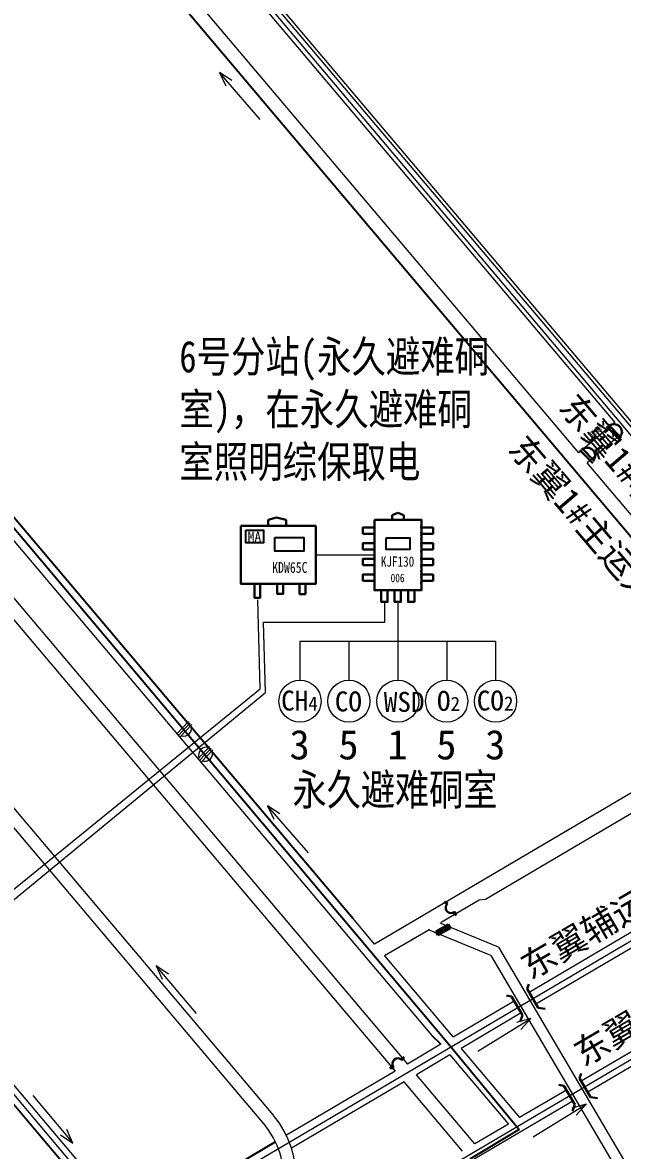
# Model space of a CAD drawing. Header units: millimetres. Extents: x 2501 to 6983, y 1724 to 12691.
# Drawn here: x 5049.4 to 5284.3, y 10201.5 to 10643.1 of the extents above; entities that cross this region are included whole.
import ezdxf
from ezdxf.enums import TextEntityAlignment as Align

# ---------------------------------------------------------------- set-up
doc = ezdxf.new("R2010")
doc.units = ezdxf.units.MM
doc.linetypes.add('CONTINOUS', pattern=[0])
for name, color, linetype in [('4、10月', 131, 'Continuous'), ('JMD', 6, 'Continuous'), ('TK', 7, 'Continuous'), ('图层1', 7, 'Continuous'), ('通风系统', 7, 'Continuous'), ('风流', 7, 'Continuous')]:
    doc.layers.add(name, color=color, linetype=linetype)
doc.layers.add('井下工业网光缆', color=5, linetype='Continuous', lineweight=30)
doc.styles.get("Standard").update_dxf_attribs({"font": 'arial.ttf'})
doc.styles.add('宋体', font='', dxfattribs={"height": 2})
doc.styles.add('新宋体', font='', dxfattribs={"width": 0.8})
doc.styles.get('宋体').set_extended_font_data('SimSun')
doc.styles.get('新宋体').set_extended_font_data('NSimSun')

# ---------------------------------------------------------------- blocks, each defined once
blk = doc.blocks.new('A$C0C37771A')
at = {"layer": 'JMD', "color": 1, "linetype": 'Continuous', "lineweight": 30}
for p, q in [((4.14, 4.68, -1.2), (3.39, 3.93, -1.2)), ((3.7, 4.24, -1.2), (4.25, 3.69, -1.2)), ((4.14, 4.68, -1.2), (4.69, 4.13, -1.2)), ((0.68, 1.22, -1.2), (0, 0.55, -1.2)), ((0, 0.55, -1.2), (0.54, 0, -1.2)), ((0.37, 0.91, -1.2), (0.91, 0.37, -1.2))]:
    blk.add_line(p, q, dxfattribs=at)
blk.add_arc((2.04, 2.58, -1.2), 1.92, 224.8776, 44.8776, dxfattribs=at)
blk = doc.blocks.new('凤桥1')
at = {"layer": '图层1', "linetype": 'Continuous', "lineweight": 30}
for p, q in [((37415938.86, 4260389.96, -674.36), (37415939.28, 4260391.88, -674.36)), ((37415944.13, 4260383.29, -674.36), (37415938.86, 4260389.96, -674.36)), ((37415933.21, 4260386.24, -674.36), (37415931.24, 4260386.27, -674.36)), ((37415938.52, 4260379.61, -674.36), (37415933.21, 4260386.24, -674.36)), ((37415946.96, 4260383.27, -674.36), (37415944.13, 4260383.29, -674.36)), ((37415937.9, 4260376.85, -674.36), (37415938.52, 4260379.61, -674.36))]:
    blk.add_line(p, q, dxfattribs=at)
blk = doc.blocks.new('A$C26DC1665')
at = {"layer": 'JMD', "color": 5, "linetype": 'Continuous', "lineweight": 30}
for p, q in [((0, 1.41), (4.73, 4.29)), ((0, 1.41), (0.86, 0)), ((0.95, 1.99), (0.76, 1.37)), ((0.76, 1.37), (1.81, 0.58)), ((0.86, 0), (5.59, 2.89)), ((0.95, 1.99), (1.99, 1.2)), ((1.89, 2.56), (1.71, 1.94)), ((1.71, 1.94), (2.75, 1.15)), ((1.99, 1.2), (1.81, 0.58)), ((1.89, 2.56), (2.93, 1.77)), ((2.84, 3.14), (2.65, 2.52)), ((2.65, 2.52), (3.7, 1.73)), ((2.93, 1.77), (2.75, 1.15)), ((2.84, 3.14), (3.88, 2.35)), ((3.78, 3.72), (3.6, 3.1)), ((3.6, 3.1), (4.64, 2.31)), ((3.88, 2.35), (3.7, 1.73)), ((3.78, 3.72), (4.82, 2.93)), ((4.82, 2.93), (4.64, 2.31)), ((4.73, 4.29), (5.59, 2.89))]:
    blk.add_line(p, q, dxfattribs=at)
blk = doc.blocks.new('A$C03391366')
at = {"color": 0, "ltscale": 0.8}
blk.add_blockref('A$C26DC1665', (0, 0), dxfattribs=at)
blk = doc.blocks.new('系统底图')
at = {"lineweight": 20}
for p, q in [((407903.62, 4257916.29, 1961.17), (409038.8, 4256572.62, 1961.17)), ((408733.8, 4256925.89, 2540.75), (408919.78, 4256705.75, 3132.66)), ((408905.69, 4256693.85, 3242.8), (408719.71, 4256913.98, 3252.72)), ((408919.78, 4256705.75, 3132.66), (408905.69, 4256693.85, 3253.39)), ((408923.01, 4256701.93, 3132.66), (408908.91, 4256690.03, 3253.39)), ((408984.2, 4256600.91, 2667.84), (408908.91, 4256690.03, 3252.39)), ((408982.72, 4256594.14, 2485.45), (408825.68, 4256501.57, 2512.54)), ((408969.94, 4256578.46, 2518.37), (408869.12, 4256519.04, 2514.01)), ((409013.5, 4256557.71, 5047.96), (408886.17, 4256482.66, 5043.26)), ((408912.72, 4256552.86, 2515.75), (408825.68, 4256501.57, 2512.54)), ((408991.29, 4256538.37, 5051.66), (408888.89, 4256478.01, 5000.83)), ((408866.66, 4256518.75, 2516.01), (408851.79, 4256510.01, 2512.93)), ((408869.12, 4256519.04, 2514.01), (408866.66, 4256518.75, 2516.01)), ((409024.18, 4256517.13, 5034.25), (408906.6, 4256447.83, 5042.12)), ((409026.85, 4256512.91, 5042.14), (408909.13, 4256443.51, 5044.13)), ((408847.28, 4256507.33, 2513.22), (408829.61, 4256496.92, 2512.57)), ((408829.61, 4256496.92, -1418.02), (408856.45, 4256465.14, -1302.77)), ((408829.61, 4256496.92, 1111.35), (408856.45, 4256465.14, 1226.6)), ((408880.38, 4256479.25, 5043.04), (408856.45, 4256465.14, 5042.16)), ((408883.13, 4256474.62, 4997.97), (408859.54, 4256460.71, 4986.26)), ((408851.65, 4256462.31, 5041.98), (408838.54, 4256454.59, 5041.5)), ((408855.17, 4256458.14, 4984.09), (408842.06, 4256450.41, 4977.58)), ((408900.81, 4256444.41, 5042.5), (408882.46, 4256433.59, 5043.73)), ((408903.36, 4256440.11, 5044.23), (408863.44, 4256416.58, 5044.9)), ((408878.09, 4256431.02, 5044.03), (408864.98, 4256423.29, 5044.9))]:
    blk.add_line(p, q, dxfattribs=at)
at = {"color": 0, "lineweight": 20}
for p, q in [((408262.21, 4257159.24, 2850.74), (408848.08, 4256465.76, -1184.43)), ((408825.68, 4256501.57, 7563.27), (408817.26, 4256511.53, 7563.27)), ((408874.17, 4256500.36, 0.07), (408851.35, 4256509.77, -2.62)), ((408812.71, 4256508.39, -2532.29), (408812.72, 4256508.4, -2532.29)), ((408812.71, 4256508.39, -2.92), (408812.72, 4256508.4, -2.92)), ((408871.27, 4256497.02, -0.08), (408846.81, 4256507.1, -2.97)), ((408874.17, 4256500.36, -0.01), (408925.81, 4256412.76, 1.15)), ((408871.27, 4256497.02, 0.01), (408922.19, 4256410.62, 1.15)), ((408859.54, 4256460.71, 1241.72), (408882.46, 4256433.59, 1340.1)), ((408855.17, 4256458.14, 2454.73), (408842.06, 4256450.41, 2448.22)), ((408855.17, 4256458.14, 1239.35), (408878.09, 4256431.02, 1337.74))]:
    blk.add_line(p, q, dxfattribs=at)
for p, q in [((408678.61, 4256954.19, 10333.56), (408982.72, 4256594.14, 2485.45)), ((408541.28, 4256838.16, 9659.72), (408817.26, 4256511.53, 7563.27)), ((408848.08, 4256465.76, -1184.43), (408851.65, 4256462.31, 5041.98)), ((408752.79, 4256404.04, 3254.6), (408787.05, 4256424.24, 3255.87))]:
    blk.add_line(p, q)
at = {"lineweight": 20, "ltscale": 0.005}
for p, q in [((408616.66, 4256717.22, 2793.81), (408838.54, 4256454.59, 3746.5)), ((408616.02, 4256709.48, 3752.77), (408833.73, 4256451.75, 3742.28)), ((408860.17, 4256420.46, 2448.22), (408837.26, 4256447.58, 2448.22)), ((408864.98, 4256423.29, 2448.22), (408842.06, 4256450.41, 2448.22))]:
    blk.add_line(p, q, dxfattribs=at)
at = {"color": 30, "lineweight": 20, "ltscale": 0.5}
for p, q in [((408752.89, 4256588.74, 2850.74), (408748.33, 4256583.85, 2850.74)), ((408753.52, 4256588.15, 2850.74), (408748.97, 4256583.26, 2850.74)), ((408754.16, 4256587.55, 2850.74), (408749.6, 4256582.66, 2850.74)), ((408761.13, 4256578.87, 2850.74), (408756.57, 4256573.98, 2850.74)), ((408761.76, 4256578.27, 2850.74), (408757.21, 4256573.38, 2850.74)), ((408762.4, 4256577.68, 2850.74), (408757.84, 4256572.79, 2850.74))]:
    blk.add_line(p, q, dxfattribs=at)
at = {"lineweight": 20, "ltscale": 5}
for p, q in [((408833.73, 4256451.75, 3742.28), (408791.2, 4256426.68, 4282.41)), ((408837.26, 4256447.58, 4981.15), (408793.2, 4256421.61, 5013.87))]:
    blk.add_line(p, q, dxfattribs=at)
at = {"color": 30, "lineweight": 20, "ltscale": 0.5}
for centre, radius, start, end in [((408750.93, 4256586.14, 2850.74), 3.14, 253.4695, 20.5271), ((408759.93, 4256575.56, 2850.74), 3.13, 73.0933, 200.9033), ((408759.17, 4256576.27, 2850.74), 3.14, 253.4695, 20.5271)]:
    blk.add_arc(centre, radius, start, end, dxfattribs=at)
at = {"layer": 'JMD', "color": 30, "linetype": 'Continuous', "lineweight": 20}
for p, q in [((408167.35, 4257050.73, 3261.18), (408730.22, 4256384.48, 3261.18)), ((408720.04, 4256404.28, 3261.18), (408493.47, 4256672.46, 3261.18)), ((408720.04, 4256404.28, 3261.18), (408493.47, 4256672.46, 3261.18)), ((408786.15, 4256434.5, 3261.18), (408673.48, 4256567.87, 3261.18)), ((408769.69, 4256446.23, 3261.18), (408669.66, 4256564.64, 3261.18)), ((408716.22, 4256401.05, 3261.18), (408640.72, 4256490.43, 3261.18)), ((408782.6, 4256430.95, 3261.18), (408769.69, 4256446.23, 3261.18))]:
    blk.add_line(p, q, dxfattribs=at)
at = {"layer": 'JMD', "color": 30, "linetype": 'Continuous', "lineweight": 30}
for points in [[(408921.58, 4256699.13), (408916.56, 4256704.25)], [(408922.28, 4256699.82), (408917.26, 4256704.94)], [(408911.11, 4256689.9), (408906.1, 4256695.01)], [(408911.82, 4256690.59), (408906.8, 4256695.7)]]:
    blk.add_lwpolyline(points, dxfattribs=at)
for centre in [(408919.36, 4256702.04), (408908.9, 4256692.81)]:
    blk.add_arc(centre, 3.11, 324.2726, 124.6229, dxfattribs=at)
at = {"layer": 'JMD', "color": 30, "linetype": 'Continuous', "lineweight": 20}
for centre, radius, start, end in [((408757.38, 4256410.39, 3261.18), 37.53, 223.6561, 39.952), ((408757.51, 4256410.29, 3261.18), 32.5, 220.1922, 40.1922)]:
    blk.add_arc(centre, radius, start, end, dxfattribs=at)
at = {"layer": '通风系统', "color": 5, "lineweight": 20}
for p, q in [((408780.95, 4256824.42), (408764.95, 4256842.85)), ((408764.95, 4256842.85), (408767.42, 4256837.6)), ((408769.81, 4256839.67), (408764.95, 4256842.85)), ((408799.8, 4256537.29), (408783.81, 4256555.72)), ((408783.81, 4256555.72), (408786.28, 4256550.47)), ((408788.66, 4256552.54), (408783.81, 4256555.72))]:
    blk.add_line(p, q, dxfattribs=at)
at = {"color": 0, "lineweight": 20, "ltscale": 0.8, "rotation": 357.7281954799352}
blk.add_blockref('A$C03391366', (408849.66, 4256505.12), dxfattribs=at)
at = {"lineweight": 20, "rotation": 351.9999999969443}
for p in [(-37235855.79, 5244848.07, 609.05), (-37235835.28, 5244813.09, 609.51)]:
    blk.add_blockref('凤桥1', p, dxfattribs=at)
at = {"layer": 'TK', "color": 4, "lineweight": 20, "ltscale": 0.8, "xscale": 1.099999997770462, "yscale": 1.09999999962747, "zscale": 1.099999999999909}
for p, rotation in [((408853.03, 4256518.31, 1.32), 264.694083304601), ((408837.29, 4256457.37, 5046.23), 174.694083304804), ((408837.29, 4256457.37, 5046.23), 174.694083304804), ((408837.29, 4256457.36, 5046.23), 174.694083304804)]:
    blk.add_blockref('A$C0C37771A', p, dxfattribs=dict(at, rotation=rotation))
at = {"lineweight": 20, "ltscale": 0.005, "style": '宋体'}
for s, p in [('东翼1#辅运大巷', (408957.13, 4256637.1, 2384.6)), ('东翼1#主运大巷', (408937.27, 4256620.85, 2406.71))]:
    blk.add_text(s, height=10, rotation=310.5123, dxfattribs=at).set_placement(p, align=Align.BOTTOM_RIGHT)
at = {"color": 0, "lineweight": 20, "style": '宋体'}
for s, p in [('东翼辅运大巷', (408958.87, 4256526, 1963.79)), ('东翼主运大巷', (408979.65, 4256491.93, 1965.49))]:
    blk.add_text(s, height=10, rotation=30.223, dxfattribs=at).set_placement(p, align=Align.BOTTOM_RIGHT)
at = {"lineweight": 20, "ltscale": 5, "insert": (408906.95, 4256699.24, 3262.38), "char_height": 2, "width": 13.6875, "attachment_point": 1, "rotation": 40.1922, "style": '宋体'}
blk.add_mtext('{\\fSimSun|b0|i0|c134|p2;1 联巷}', dxfattribs=at)
blk = doc.blocks.new('电源箱')
at = {"layer": '4、10月', "color": 1}
for points in [[(402048.53, 4247528.01), (402057.53, 4247528.01), (402057.53, 4247521.65), (402048.53, 4247521.65)], [(402063.36, 4247524.3), (402078.12, 4247524.3), (402078.12, 4247517.32), (402063.36, 4247517.32)]]:
    blk.add_lwpolyline(points, close=True, dxfattribs=at)
at = {"layer": '井下工业网光缆', "color": 4, "lineweight": 30}
for p, q in [((402059.92, 4247533.39), (402059.92, 4247530.29)), ((402064.12, 4247534.57), (402059.94, 4247533.45)), ((402069.04, 4247533.45), (402064.12, 4247534.57)), ((402069.03, 4247533.39), (402069.03, 4247530.29))]:
    blk.add_line(p, q, dxfattribs=at)
for points in [[(402045.95, 4247530.24), (402084.24, 4247530.24), (402084.24, 4247500.6), (402045.95, 4247500.63)], [(402052.91, 4247500.64), (402055.88, 4247500.64), (402055.88, 4247493.54), (402052.91, 4247493.54)], [(402064.57, 4247500.63), (402067.54, 4247500.63), (402067.54, 4247495.49), (402064.57, 4247495.49)], [(402075.93, 4247500.58), (402078.91, 4247500.58), (402078.91, 4247495.44), (402075.93, 4247495.44)]]:
    blk.add_lwpolyline(points, close=True, dxfattribs=at)
at = {"layer": '4、10月', "color": 1, "insert": (402049.48, 4247527.31), "char_height": 5.0544, "width": 4.0436, "attachment_point": 1, "style": '宋体'}
blk.add_mtext('{\\fFangSong|b0|i0|c134|p49;MA}', dxfattribs=at)
at = {"layer": '井下工业网光缆', "color": 4, "lineweight": 30, "style": '新宋体', "width": 0.8}
blk.add_text('KDW65C', height=5.533, dxfattribs=at).set_placement((402061.95, 4247506.26))
blk = doc.blocks.new('安全监控分站')
at = {"layer": '4、10月', "color": 1}
blk.add_lwpolyline([(402267.09, 4250591.89), (402279.09, 4250591.89), (402279.09, 4250585.89), (402267.09, 4250585.89)], close=True, dxfattribs=at)
at = {"layer": '井下工业网光缆', "color": 4, "lineweight": 30}
for p, q in [((402270.09, 4250603.56), (402273.09, 4250604.76)), ((402270.09, 4250601.16), (402270.09, 4250603.56)), ((402273.09, 4250604.76), (402276.09, 4250603.56)), ((402276.09, 4250601.16), (402276.09, 4250603.56)), ((402261.09, 4250565.16), (402285.09, 4250565.16))]:
    blk.add_line(p, q, dxfattribs=at)
for points in [[(402261.09, 4250601.16), (402285.09, 4250601.16), (402285.09, 4250565.16), (402261.09, 4250565.16)], [(402255.09, 4250593.89), (402255.09, 4250597.16), (402261.09, 4250597.16), (402261.09, 4250593.89)], [(402291.09, 4250593.89), (402291.09, 4250597.16), (402285.09, 4250597.16), (402285.09, 4250593.89)], [(402255.09, 4250585.89), (402255.09, 4250589.16), (402261.09, 4250589.16), (402261.09, 4250585.89)], [(402291.09, 4250585.89), (402291.09, 4250589.16), (402285.09, 4250589.16), (402285.09, 4250585.89)], [(402255.09, 4250577.89), (402255.09, 4250581.16), (402261.09, 4250581.16), (402261.09, 4250577.89)], [(402291.09, 4250577.89), (402291.09, 4250581.16), (402285.09, 4250581.16), (402285.09, 4250577.89)], [(402255.09, 4250569.89), (402255.09, 4250573.16), (402261.09, 4250573.16), (402261.09, 4250569.89)], [(402291.09, 4250569.89), (402291.09, 4250573.16), (402285.09, 4250573.16), (402285.09, 4250569.89)], [(402267.8, 4250565.16), (402264.52, 4250565.16), (402264.52, 4250559.16), (402267.8, 4250559.16)], [(402274.65, 4250565.16), (402271.38, 4250565.16), (402271.38, 4250559.16), (402274.65, 4250559.16)], [(402281.51, 4250565.16), (402278.24, 4250565.16), (402278.24, 4250559.16), (402281.51, 4250559.16)]]:
    blk.add_lwpolyline(points, close=True, dxfattribs=at)
for p in [(402285.09, 4250597.89), (402285.09, 4250597.16), (402285.09, 4250594.62), (402285.09, 4250593.16), (402285.09, 4250591.35), (402285.09, 4250589.16), (402285.09, 4250588.07), (402285.09, 4250587.96), (402285.09, 4250585.16), (402285.09, 4250584.8), (402285.09, 4250581.53), (402285.09, 4250581.16), (402285.09, 4250578.25), (402285.09, 4250577.16), (402285.09, 4250574.98), (402285.09, 4250574.76), (402285.09, 4250573.16), (402285.09, 4250571.71), (402264.52, 4250565.16), (402267.95, 4250565.16), (402271.38, 4250565.16), (402274.81, 4250565.16), (402278.24, 4250565.16), (402281.66, 4250565.16), (402285.09, 4250569.16), (402285.09, 4250568.44)]:
    blk.add_point(p, dxfattribs=at)
at = {"layer": '井下工业网光缆', "color": 4, "lineweight": 30, "style": '新宋体', "width": 0.8}
blk.add_text('KJF130', height=5.225, dxfattribs=at).set_placement((402264.37, 4250577.18))

msp = doc.modelspace()

# ---------------------------------------------------------------- linework, layer by layer
at = {"color": 1, "linetype": 'CONTINOUS', "lineweight": 20}
for p, q in [((5397.99, 10350.41, -3234.06), (4858.56, 10990.76, -3234.06)), ((5142.36, 10382.19, -3234.06), (5141.52, 10417.04, -3234.06)), ((5001.68, 10267.76, -3234.06), (5142.36, 10382.19, -3234.06))]:
    msp.add_line(p, q, dxfattribs=at)
at = {"color": 6, "linetype": 'CONTINOUS', "lineweight": 20}
for p, q in [((5401.68, 10349.84, -3234.06), (4861.28, 10989.54, -3234.06)), ((5191.25, 10408.33, -3234.06), (5191.2, 10415.8, -3234.06)), ((5144.5, 10380.8, -3234.06), (5143.7, 10408.37, -3234.06)), ((5143.7, 10408.37, -3234.06), (5191.25, 10408.33, -3234.06)), ((5008.07, 10268.51, -3234.06), (5144.5, 10380.8, -3234.06))]:
    msp.add_line(p, q, dxfattribs=at)
for p, q in [((4700.9, 10854.89, -3234.06), (5216.1, 10243.23, -3234.06)), ((5216.1, 10243.23, -3234.06), (5243.76, 10209.64, -3234.06)), ((5243.76, 10209.64, -3234.06), (5224.5, 10198.07, -3234.06))]:
    msp.add_line(p, q)
at = {"color": 6, "lineweight": 20}
for p, q in [((4821.31, 10489.07, -3234.06), (5092.3, 10168.47, -3234.06)), ((5092.3, 10168.47, -3234.06), (5353.32, 10322.41, -3234.06)), ((5379.75, 10291.2, -3234.06), (5083.48, 10116.79, -3234.06))]:
    msp.add_line(p, q, dxfattribs=at)
at = {"color": 0, "lineweight": 20}
for p, q in [((5164.2, 10434.63, -3234.06), (5187.17, 10434.63, -3234.06)), ((5196.31, 10416.25, -3234.06), (5196.31, 10400.93, -3234.06)), ((5158.01, 10400.93, -3234.06), (5158.01, 10385.62, -3234.06)), ((5158.01, 10400.93, -3234.06), (5234.6, 10400.93, -3234.06)), ((5177.16, 10400.93, -3234.06), (5177.16, 10385.62, -3234.06)), ((5196.31, 10400.93, -3234.06), (5196.31, 10385.62, -3234.06)), ((5215.45, 10400.93, -3234.06), (5215.45, 10385.62, -3234.06)), ((5234.6, 10400.93, -3234.06), (5234.6, 10385.62, -3234.06))]:
    msp.add_line(p, q, dxfattribs=at)
at = {"color": 7, "lineweight": 20}
for centre in [(5158.01, 10377.37, -3234.06), (5177.16, 10377.37, -3234.06), (5196.31, 10377.37, -3234.06), (5215.45, 10377.37, -3234.06), (5234.6, 10377.37, -3234.06)]:
    msp.add_circle(centre, 8.24, dxfattribs=at)
at = {"layer": '通风系统', "color": 5, "lineweight": 20}
for p, q in [((5227.62, 10240.32, -3234.06), (5248.39, 10253.12, -3234.06)), ((5248.39, 10253.12, -3234.06), (5242.81, 10251.54, -3234.06)), ((5244.46, 10248.85, -3234.06), (5248.39, 10253.12, -3234.06)), ((5053.41, 10222.99, -3234.06), (5069.11, 10204.31, -3234.06)), ((5249.27, 10206.79, -3234.06), (5270.05, 10219.59, -3234.06)), ((5270.05, 10219.59, -3234.06), (5264.46, 10218, -3234.06)), ((5266.12, 10215.31, -3234.06), (5270.05, 10219.59, -3234.06)), ((5064.31, 10207.57, -3234.06), (5069.11, 10204.31, -3234.06)), ((5069.11, 10204.31, -3234.06), (5066.73, 10209.6, -3234.06))]:
    msp.add_line(p, q, dxfattribs=at)
at = {"layer": '风流', "color": 5, "lineweight": 20}
for p, q in [((5117.44, 10255.13, -2802.39), (5101.74, 10273.8, -2802.39)), ((5101.74, 10273.8, -2802.39), (5104.12, 10268.51, -2802.39)), ((5106.54, 10270.54, -2802.39), (5101.74, 10273.8, -2802.39))]:
    msp.add_line(p, q, dxfattribs=at)

# ---------------------------------------------------------------- block references
at = {"color": 7, "lineweight": 20, "xscale": 1.000024299995857, "yscale": 1.000024299952201, "zscale": 1.00002429999995}
msp.add_blockref('系统底图', (-403648.42, -4246322.73, -6063.65), dxfattribs=at)
at = {"color": 6, "lineweight": 20, "xscale": 0.7658838147889889, "yscale": 0.7658838147889889, "zscale": 0.7658838147889889}
for name, p in [('安全监控分站', (-302898.09, -3245018.22, -3234.06)), ('电源箱', (-302785.62, -3242668.68, -3234.06))]:
    msp.add_blockref(name, p, dxfattribs=at)

# ---------------------------------------------------------------- texts
at = {"color": 3, "lineweight": 20, "style": '宋体'}
for s, p in [('3', (5153.94, 10354.58, -3234.06)), ('5', (5173.08, 10354.58, -3234.06)), ('1', (5192.23, 10354.58, -3234.06)), ('5', (5211.38, 10354.58, -3234.06)), ('3', (5230.52, 10354.58, -3234.06))]:
    msp.add_text(s, height=11.57, dxfattribs=at).set_placement(p)
at = {"color": 3, "lineweight": 20, "char_height": 7.812, "width": 12.8486, "attachment_point": 1}
for s, insert in [('{\\fSimSun|b0|i0|c134|p2;CH\\H0.7059x;4}', (5150.63, 10381.52, -3233.6)), ('{\\fSimSun|b0|i0|c134|p2;CO}', (5171.64, 10381.19, -3233.6)), ('{\\fSimSun|b0|i0|c134|p2;WSD}', (5190.82, 10381.01, -3233.6)), ('{\\fSimSun|b0|i0|c134|p2;O\\H0.7059x;2}', (5211.64, 10381.4, -3233.6)), ('{\\fSimSun|b0|i0|c134|p2;CO\\H0.7059x;2}', (5227.22, 10381.52, -3233.6))]:
    msp.add_mtext(s, dxfattribs=dict(at, insert=insert))
at = {"layer": '井下工业网光缆', "color": 1, "lineweight": 20, "style": '新宋体', "width": 0.8}
msp.add_text('006', height=3.335, dxfattribs=at).set_placement((5193.49, 10423.96, -3234.06))
at = {"layer": '井下工业网光缆', "color": 6, "lineweight": 20, "attachment_point": 1, "style": '新宋体'}
for s, insert, char_height, width in [('{\\C1;6号分站(永久避难硐室)，在永久避难硐室照明综保取电 }', (5110.78, 10518.5, -3234.06), 12.3543, 125.8816), ('{\\C0;永久避难硐室}', (5155.1, 10348.86, -3234.06), 12.2541, 214.9659)]:
    msp.add_mtext(s, dxfattribs=dict(at, insert=insert, char_height=char_height, width=width))

doc.saveas('drawing.dxf')
